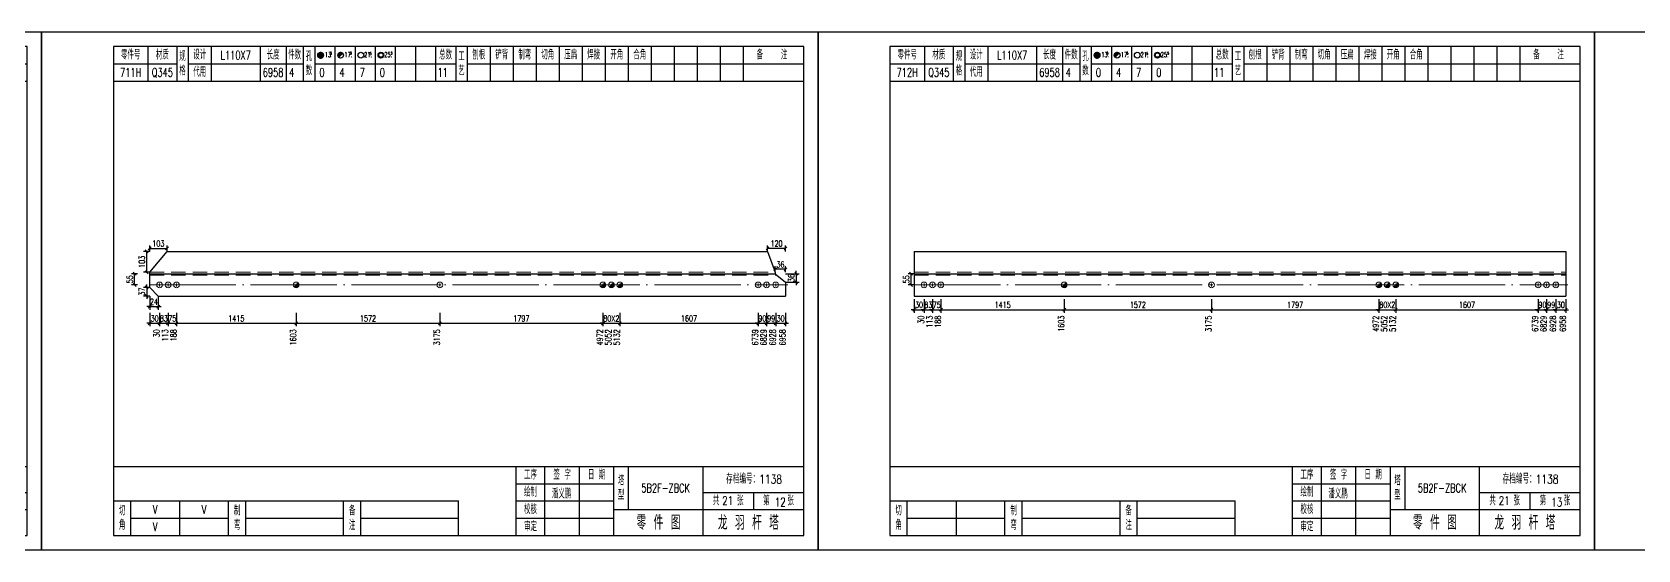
# Model space of a CAD drawing. Header units: millimetres. Extents: x 0 to 30240, y -10896 to -1348.
# Drawn here: x 2967 to 3525, y -5350 to -5170 of the extents above; entities that cross this region are included whole.
import ezdxf
from ezdxf.enums import TextEntityAlignment as Align

# ---------------------------------------------------------------- set-up
doc = ezdxf.new("R2010")
doc.units = ezdxf.units.MM
doc.header["$LTSCALE"] = 20
doc.header["$PDMODE"] = 1
doc.linetypes.add('DASHDOT2X', pattern=[1.75, 1.5, -0.125, 0, -0.125])
doc.linetypes.add('HIDDEN', pattern=[0.375, 0.25, -0.125])
for name, color, linetype, lineweight in [('1', 7, 'Continuous', 25), ('11', 3, 'Continuous', 13), ('2', 1, 'HIDDEN', 13), ('5', 1, 'Continuous', 13), ('7', 2, 'DASHDOT2X', 13)]:
    doc.layers.add(name, color=color, linetype=linetype, lineweight=lineweight)
doc.styles.get("Standard").update_dxf_attribs({"font": 'simplex', "width": 0.7, "bigfont": 'gbhzfs.shx'})
doc.styles.add('SYMBOL_TXT', font='txt.shx', dxfattribs={"width": 0.6})
doc.styles.add('TITLE_TXT', font='simplex.shx', dxfattribs={"width": 0.75, "height": 2.5, "bigfont": 'gbhzfs.shx'})
doc.dimstyles.get("Standard").update_dxf_attribs({"dimtxt": 2.1, "dimasz": 1, "dimexe": 1.05, "dimexo": 0, "dimgap": 0.63, "dimtad": 1, "dimzin": 0, "dimdsep": 46, "dimtxsty": 'standard', "dimblk": 'OBLIQUE', "dimblk1": 'OBLIQUE', "dimblk2": 'OBLIQUE', "dimcen": 0.09, "dimadec": 0, "dimazin": 0, "dimtfac": 1, "dimtdec": 1, "dimtix": 1, "dimtmove": 0, "dimatfit": 3, "dimfxl": 0, "dimtolj": 1, "dimtzin": 0, "dimarcsym": 0})
pattern_1 = [(0, (-3, 0), (0, 0.0125), [])]

# ---------------------------------------------------------------- blocks, each defined once
blk = doc.blocks.new('M12_HOLE')
h = blk.add_hatch()
h.set_pattern_fill('LINE', scale=0.1, style=0)
h.set_pattern_definition(pattern_1)
h.paths.add_polyline_path([(-5, 0, 1), (-1, 0, 1)])
at = {"color": 7}
blk.add_circle((-3, 0), 2, dxfattribs=at)
at = {"color": 7, "attachment_point": 1, "style": 'SYMBOL_TXT'}
for s, insert, char_height, width in [('13\\f??|b0|i0|c0|p54;.', (-0.1, 2.1), 3.5, 5.707), ('5', (3.7, 2.3), 1.8, 2.931)]:
    blk.add_mtext(s, dxfattribs=dict(at, insert=insert, char_height=char_height, width=width))
blk = doc.blocks.new('M16_HOLE')
h = blk.add_hatch()
h.set_pattern_fill('LINE', scale=0.1, style=0)
h.set_pattern_definition(pattern_1)
h.paths.add_polyline_path([(-1.6, 1.4, 0.668179), (-5, 0, 0.198912), (-4.4, -1.4)])
at = {"color": 7}
blk.add_circle((-3, 0), 2, dxfattribs=at)
at = {"color": 7, "attachment_point": 1, "style": 'SYMBOL_TXT'}
for s, insert, char_height, width in [('17.', (-0.4, 2.1), 3.5, 6.316), ('5', (3.6, 2.3), 1.8, 1.822)]:
    blk.add_mtext(s, dxfattribs=dict(at, insert=insert, char_height=char_height, width=width))
blk = doc.blocks.new('M20_HOLE')
at = {"color": 7}
blk.add_circle((-3, 0), 2, dxfattribs=at)
at = {"color": 7, "attachment_point": 1, "style": 'SYMBOL_TXT'}
for s, insert, char_height, width in [('21.', (-0.7, 2), 3.5, 6.074), ('5', (3.3, 2), 1.8, 1.458)]:
    blk.add_mtext(s, dxfattribs=dict(at, insert=insert, char_height=char_height, width=width))
blk = doc.blocks.new('M24_HOLE')
at = {"color": 7}
for radius in [2, 1.5]:
    blk.add_circle((-3, 0), radius, dxfattribs=at)
at = {"color": 7, "attachment_point": 1, "style": 'SYMBOL_TXT'}
for s, insert, char_height, width in [('25.', (-0.7, 2.1), 3.5, 2.429), ('5', (3.9, 2.3), 1.8, 1.944)]:
    blk.add_mtext(s, dxfattribs=dict(at, insert=insert, char_height=char_height, width=width))
blk = doc.blocks.new('JgCard')
for p, q in [((270, 180), (0, 180)), ((0, 180), (0, 0)), ((270, 0), (270, 180)), ((265, 175), (25, 175)), ((25, 175), (25, 5)), ((37, 175), (37, 163)), ((47, 175), (47, 163)), ((51, 175), (51, 163)), ((59, 175), (59, 163)), ((76, 175), (76, 163)), ((85, 175), (85, 163)), ((91, 175), (91, 163)), ((95, 175), (95, 163)), ((102, 175), (102, 163)), ((109, 175), (109, 163)), ((116, 175), (116, 163)), ((123, 175), (123, 163)), ((130, 175), (130, 163)), ((137, 175), (137, 163)), ((144, 175), (144, 163)), ((148, 175), (148, 163)), ((156, 175), (156, 163)), ((164, 175), (164, 163)), ((172, 175), (172, 163)), ((180, 175), (180, 163)), ((188, 175), (188, 163)), ((196, 175), (196, 163)), ((204, 175), (204, 163)), ((212, 175), (212, 163)), ((220, 175), (220, 163)), ((228, 175), (228, 163)), ((236, 175), (236, 163)), ((244, 175), (244, 163)), ((265, 5), (265, 175)), ((25, 169), (47, 169)), ((51, 169), (91, 169)), ((95, 169), (144, 169)), ((148, 169), (265, 169)), ((25, 163), (265, 163)), ((25, 29), (265, 29)), ((165, 5), (165, 29)), ((175, 5), (175, 29)), ((187, 5), (187, 29)), ((199, 5), (199, 29)), ((204, 29), (204, 14)), ((230, 5), (230, 29)), ((165, 23), (199, 23)), ((25, 17), (145, 17)), ((31, 5), (31, 17)), ((48, 17), (48, 5)), ((65, 5), (65, 17)), ((71, 5), (71, 17)), ((105, 5), (105, 17)), ((111, 5), (111, 17)), ((145, 5), (145, 17)), ((165, 17), (199, 17)), ((230, 20), (265, 20)), ((247.5, 20), (247.5, 14)), ((199, 14), (265, 14)), ((31, 11), (65, 11)), ((71, 11), (105, 11)), ((111, 11), (145, 11)), ((165, 11), (199, 11)), ((0, 0), (270, 0)), ((25, 5), (265, 5))]:
    blk.add_line(p, q)
blk.add_lwpolyline([(96.03, 171.99, -1), (98.03, 171.99, -1)], format="xyb", close=True)
blk.add_point((145, 96))
at = {"xscale": 0.5, "yscale": 0.5, "zscale": 0.5}
for name, p in [('M12_HOLE', (98.53, 171.99)), ('M16_HOLE', (105.5, 172)), ('M24_HOLE', (119.5, 172)), ('M20_HOLE', (112.5, 172))]:
    blk.add_blockref(name, p, dxfattribs=at)
at = {"style": 'TITLE_TXT', "width": 0.75}
for s, height, p in [('存档编号：1138', 3.076, (238.02, 23.07)), ('潘义鹏', 3, (177.45, 17.91)), ('龙 羽 杆 塔', 5, (235.17, 6.97))]:
    blk.add_text(s, height=height, dxfattribs=at).set_placement(p)
at = {"attachment_point": 5, "style": 'TITLE_TXT'}
for s, insert, char_height, width in [('零件号', (31, 172), 3, 15), ('材质', (42, 172), 3, 8), ('设计', (55, 172), 3, 8), ('长度', (80.5, 172), 3, 8), ('件数', (88, 172), 3, 6), ('总数', (140.5, 172), 3, 7), ('刨根', (152, 172), 3, 8), ('铲背', (160, 172), 3, 8), ('制弯', (168, 172), 3, 8), ('切角', (176, 172), 3, 8), ('压扁', (184, 172), 3, 8), ('焊接', (192, 172), 3, 8), ('开角', (200, 172), 3, 8), ('合角', (208, 172), 3, 8), ('备    注', (254, 172), 3, 22), ('规格', (49, 169), 3, 4), ('代用', (55, 166), 3, 8), ('孔数', (93, 169), 3, 4), ('工\\P艺', (146, 169), 3, 4), ('工序', (170, 26), 3, 10), ('签 字', (181, 26), 3, 12), ('日 期', (193, 26), 3, 12), ('塔\\P型', (201.5, 21.5), 3, 5), ('绘制', (170, 20), 3, 10), ('共    张', (238.75, 17), 3, 17.5), ('第    张', (256.25, 17), 3, 17.5), ('切\\P角', (28, 11), 3, 6), ('制\\P弯', (68, 11), 3, 6), ('备\\P注', (108, 11), 3, 6), ('校核', (170, 14), 3, 10), ('零 件 图', (214.5, 9.5), 5, 31), ('审定', (170, 8), 3, 10)]:
    blk.add_mtext(s, dxfattribs=dict(at, insert=insert, char_height=char_height, width=width))
blk = doc.blocks.new('M20')
for p, q in [((-0.5, 0), (0.5, 0)), ((0, -0.5), (0, 0.5))]:
    blk.add_line(p, q)
blk.add_circle((0, 0), 1)
blk = doc.blocks.new('M16')
for p, q in [((-0.71, -0.71), (0.71, 0.71)), ((-0.4, 0), (0.4, 0)), ((0, 0.4), (0, -0.4))]:
    blk.add_line(p, q)
blk.add_circle((0, 0), 1)
for radius in [0.8, 0.6, 0.4, 0.2]:
    blk.add_arc((0, 0), radius, 225, 45)
blk = doc.blocks.new('_Oblique')
at = {"color": 0, "linetype": 'ByBlock', "lineweight": -2}
blk.add_line((-0.5, -0.5), (0.5, 0.5), dxfattribs=at)
blk = doc.blocks.new('*D3239')
at = {"layer": '11', "color": 0, "lineweight": -2}
for p, q in [((3007.6, -5267.34), (3007.6, -5272.07)), ((3011.04, -5267.34), (3011.04, -5272.07)), ((3007.6, -5271.02), (3006.6, -5271.02)), ((3007.6, -5271.02), (3011.04, -5271.02)), ((3011.04, -5271.02), (3012.04, -5271.02))]:
    blk.add_line(p, q, dxfattribs=at)
at = {"layer": 'Defpoints', "color": 0}
for p in [(3007.6, -5267.34), (3011.04, -5267.34), (3011.04, -5271.02)]:
    blk.add_point(p, dxfattribs=at)
at = {"layer": '11', "color": 0, "lineweight": -2}
blk.add_blockref('_Oblique', (3007.6, -5271.02), dxfattribs=at)
at = {"layer": '11', "color": 0, "lineweight": -2, "rotation": 180}
blk.add_blockref('_Oblique', (3011.04, -5271.02), dxfattribs=at)
at = {"layer": '11', "color": 0, "insert": (3009.32, -5269.34), "char_height": 2.1, "attachment_point": 5}
blk.add_mtext('\\A1;30', dxfattribs=at)
blk = doc.blocks.new('*D3240')
at = {"layer": '11', "color": 0, "lineweight": -2}
for p, q in [((3011.04, -5267.34), (3011.04, -5272.07)), ((3013.98, -5267.34), (3013.98, -5272.07)), ((3011.04, -5271.02), (3010.04, -5271.02)), ((3011.04, -5271.02), (3013.98, -5271.02)), ((3013.98, -5271.02), (3014.98, -5271.02))]:
    blk.add_line(p, q, dxfattribs=at)
at = {"layer": 'Defpoints', "color": 0}
for p in [(3011.04, -5267.34), (3013.98, -5267.34), (3013.98, -5271.02)]:
    blk.add_point(p, dxfattribs=at)
at = {"layer": '11', "color": 0, "lineweight": -2}
blk.add_blockref('_Oblique', (3011.04, -5271.02), dxfattribs=at)
at = {"layer": '11', "color": 0, "lineweight": -2, "rotation": 180}
blk.add_blockref('_Oblique', (3013.98, -5271.02), dxfattribs=at)
at = {"layer": '11', "color": 0, "insert": (3012.51, -5269.34), "char_height": 2.1, "attachment_point": 5}
blk.add_mtext('\\A1;83', dxfattribs=at)
blk = doc.blocks.new('*D3241')
at = {"layer": '11', "color": 0, "lineweight": -2}
for p, q in [((3013.98, -5267.34), (3013.98, -5272.07)), ((3016.92, -5267.34), (3016.92, -5272.07)), ((3013.98, -5271.02), (3012.98, -5271.02)), ((3013.98, -5271.02), (3016.92, -5271.02)), ((3016.92, -5271.02), (3017.92, -5271.02))]:
    blk.add_line(p, q, dxfattribs=at)
at = {"layer": 'Defpoints', "color": 0}
for p in [(3013.98, -5267.34), (3016.92, -5267.34), (3016.92, -5271.02)]:
    blk.add_point(p, dxfattribs=at)
at = {"layer": '11', "color": 0, "lineweight": -2}
blk.add_blockref('_Oblique', (3013.98, -5271.02), dxfattribs=at)
at = {"layer": '11', "color": 0, "lineweight": -2, "rotation": 180}
blk.add_blockref('_Oblique', (3016.92, -5271.02), dxfattribs=at)
at = {"layer": '11', "color": 0, "insert": (3015.45, -5269.34), "char_height": 2.1, "attachment_point": 5}
blk.add_mtext('\\A1;75', dxfattribs=at)
blk = doc.blocks.new('*D3245')
at = {"layer": '11', "color": 0, "lineweight": -2}
for p, q in [((3165.19, -5267.34), (3165.19, -5272.07)), ((3171.07, -5267.34), (3171.07, -5272.07)), ((3165.19, -5271.02), (3164.19, -5271.02)), ((3165.19, -5271.02), (3171.07, -5271.02)), ((3171.07, -5271.02), (3172.07, -5271.02))]:
    blk.add_line(p, q, dxfattribs=at)
at = {"layer": 'Defpoints', "color": 0}
for p in [(3165.19, -5267.34), (3171.07, -5267.34), (3171.07, -5271.02)]:
    blk.add_point(p, dxfattribs=at)
at = {"layer": '11', "color": 0, "lineweight": -2}
blk.add_blockref('_Oblique', (3165.19, -5271.02), dxfattribs=at)
at = {"layer": '11', "color": 0, "lineweight": -2, "rotation": 180}
blk.add_blockref('_Oblique', (3171.07, -5271.02), dxfattribs=at)
at = {"layer": '11', "color": 0, "insert": (3168.13, -5269.34), "char_height": 2.1, "attachment_point": 5}
blk.add_mtext('\\A1;80X2', dxfattribs=at)
blk = doc.blocks.new('*D3247')
at = {"layer": '11', "color": 0, "lineweight": -2}
for p, q in [((3219.17, -5267.34), (3219.17, -5272.07)), ((3222.11, -5267.34), (3222.11, -5272.07)), ((3219.17, -5271.02), (3218.17, -5271.02)), ((3219.17, -5271.02), (3222.11, -5271.02)), ((3222.11, -5271.02), (3223.11, -5271.02))]:
    blk.add_line(p, q, dxfattribs=at)
at = {"layer": 'Defpoints', "color": 0}
for p in [(3219.17, -5267.34), (3222.11, -5267.34), (3222.11, -5271.02)]:
    blk.add_point(p, dxfattribs=at)
at = {"layer": '11', "color": 0, "lineweight": -2}
blk.add_blockref('_Oblique', (3219.17, -5271.02), dxfattribs=at)
at = {"layer": '11', "color": 0, "lineweight": -2, "rotation": 180}
blk.add_blockref('_Oblique', (3222.11, -5271.02), dxfattribs=at)
at = {"layer": '11', "color": 0, "insert": (3220.64, -5269.34), "char_height": 2.1, "attachment_point": 5}
blk.add_mtext('\\A1;90', dxfattribs=at)
blk = doc.blocks.new('*D3248')
at = {"layer": '11', "color": 0, "lineweight": -2}
for p, q in [((3222.11, -5267.34), (3222.11, -5272.07)), ((3225.26, -5267.34), (3225.26, -5272.07)), ((3222.11, -5271.02), (3221.11, -5271.02)), ((3222.11, -5271.02), (3225.26, -5271.02)), ((3225.26, -5271.02), (3226.26, -5271.02))]:
    blk.add_line(p, q, dxfattribs=at)
at = {"layer": 'Defpoints', "color": 0}
for p in [(3222.11, -5267.34), (3225.26, -5267.34), (3225.26, -5271.02)]:
    blk.add_point(p, dxfattribs=at)
at = {"layer": '11', "color": 0, "lineweight": -2}
blk.add_blockref('_Oblique', (3222.11, -5271.02), dxfattribs=at)
at = {"layer": '11', "color": 0, "lineweight": -2, "rotation": 180}
blk.add_blockref('_Oblique', (3225.26, -5271.02), dxfattribs=at)
at = {"layer": '11', "color": 0, "insert": (3223.69, -5269.34), "char_height": 2.1, "attachment_point": 5}
blk.add_mtext('\\A1;99', dxfattribs=at)
blk = doc.blocks.new('*D3249')
at = {"layer": '11', "color": 0, "lineweight": -2}
for p, q in [((3225.26, -5267.34), (3225.26, -5272.07)), ((3228.7, -5267.34), (3228.7, -5272.07)), ((3225.26, -5271.02), (3224.26, -5271.02)), ((3225.26, -5271.02), (3228.7, -5271.02)), ((3228.7, -5271.02), (3229.7, -5271.02))]:
    blk.add_line(p, q, dxfattribs=at)
at = {"layer": 'Defpoints', "color": 0}
for p in [(3225.26, -5267.34), (3228.7, -5267.34), (3228.7, -5271.02)]:
    blk.add_point(p, dxfattribs=at)
at = {"layer": '11', "color": 0, "lineweight": -2}
blk.add_blockref('_Oblique', (3225.26, -5271.02), dxfattribs=at)
at = {"layer": '11', "color": 0, "lineweight": -2, "rotation": 180}
blk.add_blockref('_Oblique', (3228.7, -5271.02), dxfattribs=at)
at = {"layer": '11', "color": 0, "insert": (3226.98, -5269.34), "char_height": 2.1, "attachment_point": 5}
blk.add_mtext('\\A1;30', dxfattribs=at)
blk = doc.blocks.new('*D3250')
at = {"layer": '11', "color": 0, "lineweight": -2}
for p, q in [((3007.6, -5258.53), (3005.5, -5258.53)), ((3006.55, -5258.53), (3006.55, -5257.53)), ((3006.55, -5258.53), (3006.55, -5261.57)), ((3007.6, -5261.57), (3005.5, -5261.57)), ((3006.55, -5261.57), (3006.55, -5262.57))]:
    blk.add_line(p, q, dxfattribs=at)
at = {"layer": 'Defpoints', "color": 0}
for p in [(3007.6, -5258.53), (3006.55, -5261.57), (3007.6, -5261.57)]:
    blk.add_point(p, dxfattribs=at)
at = {"layer": '11', "color": 0, "lineweight": -2}
for p, rotation in [((3006.55, -5258.53), 270), ((3006.55, -5261.57), 90)]:
    blk.add_blockref('_Oblique', p, dxfattribs=dict(at, rotation=rotation))
at = {"layer": '11', "color": 0, "insert": (3004.87, -5260.05), "char_height": 2.1, "attachment_point": 5, "rotation": 90}
blk.add_mtext('\\A1;37', dxfattribs=at)
blk = doc.blocks.new('*D3251')
at = {"layer": '11', "color": 0, "lineweight": -2}
for p, q in [((3007.6, -5265.24), (3006.6, -5265.24)), ((3007.6, -5261.57), (3007.6, -5266.29)), ((3007.6, -5265.24), (3010.58, -5265.24)), ((3010.58, -5261.57), (3010.58, -5266.29)), ((3010.58, -5265.24), (3011.58, -5265.24))]:
    blk.add_line(p, q, dxfattribs=at)
at = {"layer": 'Defpoints', "color": 0}
for p in [(3007.6, -5261.57), (3010.58, -5261.57), (3010.58, -5265.24)]:
    blk.add_point(p, dxfattribs=at)
at = {"layer": '11', "color": 0, "lineweight": -2}
blk.add_blockref('_Oblique', (3007.6, -5265.24), dxfattribs=at)
at = {"layer": '11', "color": 0, "lineweight": -2, "rotation": 180}
blk.add_blockref('_Oblique', (3010.58, -5265.24), dxfattribs=at)
at = {"layer": '11', "color": 0, "insert": (3009.09, -5263.56), "char_height": 2.1, "attachment_point": 5}
blk.add_mtext('\\A1;24', dxfattribs=at)
blk = doc.blocks.new('*D3254')
at = {"layer": '11', "color": 0, "lineweight": -2}
for p, q in [((3222.4, -5246.03), (3222.4, -5243.93)), ((3228.7, -5244.98), (3222.4, -5244.98)), ((3228.7, -5246.03), (3228.7, -5243.93))]:
    blk.add_line(p, q, dxfattribs=at)
at = {"layer": 'Defpoints', "color": 0}
for p in [(3222.4, -5244.98), (3222.4, -5246.03), (3228.7, -5246.03)]:
    blk.add_point(p, dxfattribs=at)
at = {"layer": '11', "color": 0, "lineweight": -2, "rotation": 180}
blk.add_blockref('_Oblique', (3222.4, -5244.98), dxfattribs=at)
at = {"layer": '11', "color": 0, "lineweight": -2}
blk.add_blockref('_Oblique', (3228.7, -5244.98), dxfattribs=at)
at = {"layer": '11', "color": 0, "insert": (3225.55, -5243.3), "char_height": 2.1, "attachment_point": 5}
blk.add_mtext('\\A1;120', dxfattribs=at)
blk = doc.blocks.new('*D3255')
at = {"layer": '11', "color": 0, "lineweight": -2}
for p, q in [((3225.07, -5253.3), (3225.07, -5251.2)), ((3228.7, -5252.25), (3225.07, -5252.25)), ((3228.7, -5253.3), (3228.7, -5251.2))]:
    blk.add_line(p, q, dxfattribs=at)
at = {"layer": 'Defpoints', "color": 0}
for p in [(3225.07, -5252.25), (3225.07, -5253.3), (3228.7, -5253.3)]:
    blk.add_point(p, dxfattribs=at)
at = {"layer": '11', "color": 0, "lineweight": -2, "rotation": 180}
blk.add_blockref('_Oblique', (3225.07, -5252.25), dxfattribs=at)
at = {"layer": '11', "color": 0, "lineweight": -2}
blk.add_blockref('_Oblique', (3228.7, -5252.25), dxfattribs=at)
at = {"layer": '11', "color": 0, "insert": (3226.89, -5250.57), "char_height": 2.1, "attachment_point": 5}
blk.add_mtext('\\A1;36', dxfattribs=at)
blk = doc.blocks.new('*D3256')
at = {"layer": '11', "color": 0, "lineweight": -2}
for p, q in [((3228.7, -5253.8), (3233.43, -5253.8)), ((3232.38, -5253.8), (3232.38, -5252.8)), ((3232.38, -5253.8), (3232.38, -5256.76)), ((3228.7, -5256.76), (3233.43, -5256.76)), ((3232.38, -5256.76), (3232.38, -5257.76))]:
    blk.add_line(p, q, dxfattribs=at)
at = {"layer": 'Defpoints', "color": 0}
for p in [(3228.7, -5253.8), (3228.7, -5256.76), (3232.38, -5256.76)]:
    blk.add_point(p, dxfattribs=at)
at = {"layer": '11', "color": 0, "lineweight": -2}
for p, rotation in [((3232.38, -5253.8), 270), ((3232.38, -5256.76), 90)]:
    blk.add_blockref('_Oblique', p, dxfattribs=dict(at, rotation=rotation))
at = {"layer": '11', "color": 0, "insert": (3230.7, -5255.28), "char_height": 2.1, "attachment_point": 5, "rotation": 90}
blk.add_mtext('\\A1;36', dxfattribs=at)
blk = doc.blocks.new('*D3258')
at = {"layer": '11', "color": 0, "lineweight": -2}
for p, q in [((3273.4, -5262.62), (3273.4, -5267.34)), ((3276.84, -5262.62), (3276.84, -5267.34)), ((3273.4, -5266.29), (3272.4, -5266.29)), ((3273.4, -5266.29), (3276.84, -5266.29)), ((3276.84, -5266.29), (3277.84, -5266.29))]:
    blk.add_line(p, q, dxfattribs=at)
at = {"layer": 'Defpoints', "color": 0}
for p in [(3273.4, -5262.62), (3276.84, -5262.62), (3276.84, -5266.29)]:
    blk.add_point(p, dxfattribs=at)
at = {"layer": '11', "color": 0, "lineweight": -2}
blk.add_blockref('_Oblique', (3273.4, -5266.29), dxfattribs=at)
at = {"layer": '11', "color": 0, "lineweight": -2, "rotation": 180}
blk.add_blockref('_Oblique', (3276.84, -5266.29), dxfattribs=at)
at = {"layer": '11', "color": 0, "insert": (3275.12, -5264.61), "char_height": 2.1, "attachment_point": 5}
blk.add_mtext('\\A1;30', dxfattribs=at)
blk = doc.blocks.new('*D3259')
at = {"layer": '11', "color": 0, "lineweight": -2}
for p, q in [((3276.84, -5262.62), (3276.84, -5267.34)), ((3279.78, -5262.62), (3279.78, -5267.34)), ((3276.84, -5266.29), (3275.84, -5266.29)), ((3276.84, -5266.29), (3279.78, -5266.29)), ((3279.78, -5266.29), (3280.78, -5266.29))]:
    blk.add_line(p, q, dxfattribs=at)
at = {"layer": 'Defpoints', "color": 0}
for p in [(3276.84, -5262.62), (3279.78, -5262.62), (3279.78, -5266.29)]:
    blk.add_point(p, dxfattribs=at)
at = {"layer": '11', "color": 0, "lineweight": -2}
blk.add_blockref('_Oblique', (3276.84, -5266.29), dxfattribs=at)
at = {"layer": '11', "color": 0, "lineweight": -2, "rotation": 180}
blk.add_blockref('_Oblique', (3279.78, -5266.29), dxfattribs=at)
at = {"layer": '11', "color": 0, "insert": (3278.31, -5264.61), "char_height": 2.1, "attachment_point": 5}
blk.add_mtext('\\A1;83', dxfattribs=at)
blk = doc.blocks.new('*D3260')
at = {"layer": '11', "color": 0, "lineweight": -2}
for p, q in [((3279.78, -5262.62), (3279.78, -5267.34)), ((3282.72, -5262.62), (3282.72, -5267.34)), ((3279.78, -5266.29), (3278.78, -5266.29)), ((3279.78, -5266.29), (3282.72, -5266.29)), ((3282.72, -5266.29), (3283.72, -5266.29))]:
    blk.add_line(p, q, dxfattribs=at)
at = {"layer": 'Defpoints', "color": 0}
for p in [(3279.78, -5262.62), (3282.72, -5262.62), (3282.72, -5266.29)]:
    blk.add_point(p, dxfattribs=at)
at = {"layer": '11', "color": 0, "lineweight": -2}
blk.add_blockref('_Oblique', (3279.78, -5266.29), dxfattribs=at)
at = {"layer": '11', "color": 0, "lineweight": -2, "rotation": 180}
blk.add_blockref('_Oblique', (3282.72, -5266.29), dxfattribs=at)
at = {"layer": '11', "color": 0, "insert": (3281.25, -5264.61), "char_height": 2.1, "attachment_point": 5}
blk.add_mtext('\\A1;75', dxfattribs=at)
blk = doc.blocks.new('*D3264')
at = {"layer": '11', "color": 0, "lineweight": -2}
for p, q in [((3434.99, -5262.62), (3434.99, -5267.34)), ((3440.87, -5262.62), (3440.87, -5267.34)), ((3434.99, -5266.29), (3433.99, -5266.29)), ((3434.99, -5266.29), (3440.87, -5266.29)), ((3440.87, -5266.29), (3441.87, -5266.29))]:
    blk.add_line(p, q, dxfattribs=at)
at = {"layer": 'Defpoints', "color": 0}
for p in [(3434.99, -5262.62), (3440.87, -5262.62), (3440.87, -5266.29)]:
    blk.add_point(p, dxfattribs=at)
at = {"layer": '11', "color": 0, "lineweight": -2}
blk.add_blockref('_Oblique', (3434.99, -5266.29), dxfattribs=at)
at = {"layer": '11', "color": 0, "lineweight": -2, "rotation": 180}
blk.add_blockref('_Oblique', (3440.87, -5266.29), dxfattribs=at)
at = {"layer": '11', "color": 0, "insert": (3437.93, -5264.61), "char_height": 2.1, "attachment_point": 5}
blk.add_mtext('\\A1;80X2', dxfattribs=at)
blk = doc.blocks.new('*D3266')
at = {"layer": '11', "color": 0, "lineweight": -2}
for p, q in [((3490.4, -5262.62), (3490.4, -5267.34)), ((3493.34, -5262.62), (3493.34, -5267.34)), ((3490.4, -5266.29), (3489.4, -5266.29)), ((3490.4, -5266.29), (3493.34, -5266.29)), ((3493.34, -5266.29), (3494.34, -5266.29))]:
    blk.add_line(p, q, dxfattribs=at)
at = {"layer": 'Defpoints', "color": 0}
for p in [(3490.4, -5262.62), (3493.34, -5262.62), (3493.34, -5266.29)]:
    blk.add_point(p, dxfattribs=at)
at = {"layer": '11', "color": 0, "lineweight": -2}
blk.add_blockref('_Oblique', (3490.4, -5266.29), dxfattribs=at)
at = {"layer": '11', "color": 0, "lineweight": -2, "rotation": 180}
blk.add_blockref('_Oblique', (3493.34, -5266.29), dxfattribs=at)
at = {"layer": '11', "color": 0, "insert": (3491.87, -5264.61), "char_height": 2.1, "attachment_point": 5}
blk.add_mtext('\\A1;90', dxfattribs=at)
blk = doc.blocks.new('*D3267')
at = {"layer": '11', "color": 0, "lineweight": -2}
for p, q in [((3493.34, -5262.62), (3493.34, -5267.34)), ((3496.56, -5262.62), (3496.56, -5267.34)), ((3493.34, -5266.29), (3492.34, -5266.29)), ((3493.34, -5266.29), (3496.56, -5266.29)), ((3496.56, -5266.29), (3497.56, -5266.29))]:
    blk.add_line(p, q, dxfattribs=at)
at = {"layer": 'Defpoints', "color": 0}
for p in [(3493.34, -5262.62), (3496.56, -5262.62), (3496.56, -5266.29)]:
    blk.add_point(p, dxfattribs=at)
at = {"layer": '11', "color": 0, "lineweight": -2}
blk.add_blockref('_Oblique', (3493.34, -5266.29), dxfattribs=at)
at = {"layer": '11', "color": 0, "lineweight": -2, "rotation": 180}
blk.add_blockref('_Oblique', (3496.56, -5266.29), dxfattribs=at)
at = {"layer": '11', "color": 0, "insert": (3494.95, -5264.61), "char_height": 2.1, "attachment_point": 5}
blk.add_mtext('\\A1;99', dxfattribs=at)
blk = doc.blocks.new('*D3268')
at = {"layer": '11', "color": 0, "lineweight": -2}
for p, q in [((3496.56, -5262.62), (3496.56, -5267.34)), ((3500, -5262.62), (3500, -5267.34)), ((3496.56, -5266.29), (3495.56, -5266.29)), ((3496.56, -5266.29), (3500, -5266.29)), ((3500, -5266.29), (3501, -5266.29))]:
    blk.add_line(p, q, dxfattribs=at)
at = {"layer": 'Defpoints', "color": 0}
for p in [(3496.56, -5262.62), (3500, -5262.62), (3500, -5266.29)]:
    blk.add_point(p, dxfattribs=at)
at = {"layer": '11', "color": 0, "lineweight": -2}
blk.add_blockref('_Oblique', (3496.56, -5266.29), dxfattribs=at)
at = {"layer": '11', "color": 0, "lineweight": -2, "rotation": 180}
blk.add_blockref('_Oblique', (3500, -5266.29), dxfattribs=at)
at = {"layer": '11', "color": 0, "insert": (3498.28, -5264.61), "char_height": 2.1, "attachment_point": 5}
blk.add_mtext('\\A1;30', dxfattribs=at)

msp = doc.modelspace()

# ---------------------------------------------------------------- linework, layer by layer
at = {"layer": '1'}
for p, q in [((3007.6, -5253.302), (3013.626, -5246.027)), ((3013.626, -5246.027), (3222.401, -5246.027)), ((3222.401, -5246.027), (3225.071, -5253.302)), ((3273.4, -5246.027), (3273.4, -5261.567)), ((3273.4, -5246.027), (3500, -5246.027)), ((3500, -5246.027), (3500, -5261.567)), ((3007.6, -5253.797), (3007.6, -5253.302)), ((3007.6, -5258.529), (3007.6, -5253.797)), ((3007.6, -5253.797), (3225.071, -5253.797)), ((3225.071, -5253.302), (3225.071, -5253.797)), ((3225.071, -5253.797), (3228.7, -5256.764)), ((3273.4, -5253.797), (3500, -5253.797)), ((3010.581, -5261.567), (3007.6, -5258.529)), ((3228.7, -5256.764), (3228.7, -5261.567)), ((3010.581, -5261.567), (3228.7, -5261.567)), ((3273.4, -5261.567), (3500, -5261.567))]:
    msp.add_line(p, q, dxfattribs=at)
at = {"layer": '2'}
for p, q in [((3007.6, -5253.302), (3225.071, -5253.302)), ((3273.4, -5253.302), (3500, -5253.302)), ((3007.6, -5254.291), (3225.676, -5254.291)), ((3273.4, -5254.291), (3500, -5254.291))]:
    msp.add_line(p, q, dxfattribs=at)
at = {"layer": '7'}
for p, q in [((3007.6, -5257.682), (3229.46, -5257.682)), ((3273.4, -5257.682), (3500.76, -5257.682))]:
    msp.add_line(p, q, dxfattribs=at)

# ---------------------------------------------------------------- block references
at = {"layer": '1'}
for p in [(2700, -5349.797), (2970, -5349.797), (3240, -5349.797), (3510, -5349.797)]:
    msp.add_blockref('JgCard', p, dxfattribs=at)
at = {"layer": '5'}
for name, p in [('M20', (3011.04, -5257.682)), ('M20', (3013.98, -5257.682)), ('M20', (3016.92, -5257.682)), ('M16', (3058.537, -5257.682)), ('M20', (3108.489, -5257.682)), ('M16', (3165.193, -5257.682)), ('M16', (3168.133, -5257.682)), ('M16', (3171.073, -5257.682)), ('M20', (3219.174, -5257.682)), ('M20', (3222.114, -5257.682)), ('M20', (3225.26, -5257.682)), ('M20', (3276.84, -5257.682)), ('M20', (3279.78, -5257.682)), ('M20', (3282.72, -5257.682)), ('M16', (3325.604, -5257.682)), ('M20', (3376.799, -5257.682)), ('M16', (3434.987, -5257.682)), ('M16', (3437.927, -5257.682)), ('M16', (3440.867, -5257.682)), ('M20', (3490.396, -5257.682)), ('M20', (3493.336, -5257.682)), ('M20', (3496.56, -5257.682))]:
    msp.add_blockref(name, p, dxfattribs=at)

# ---------------------------------------------------------------- texts
at = {"style": 'TITLE_TXT', "width": 0.75}
for s, p in [('21', (3206.659, -5334.189)), ('12', (3224.916, -5334.688)), ('21', (3476.659, -5334.189)), ('13', (3494.916, -5334.688))]:
    msp.add_text(s, height=3, dxfattribs=at).set_placement(p)
at = {"layer": '1', "width": 0.7}
for s, p in [('L110X7', (3037.5, -5177.797)), ('L110X7', (3307.5, -5177.797)), ('711H', (3001, -5183.797)), ('Q345', (3012, -5183.797)), ('6958', (3050.5, -5183.797)), ('4', (3057, -5183.797)), ('0', (3067.5, -5183.797)), ('4', (3074.5, -5183.797)), ('7', (3081.5, -5183.797)), ('0', (3088.5, -5183.797)), ('11', (3109.5, -5183.797)), ('712H', (3271, -5183.797)), ('Q345', (3282, -5183.797)), ('6958', (3320.5, -5183.797)), ('4', (3327, -5183.797)), ('0', (3337.5, -5183.797)), ('4', (3344.5, -5183.797)), ('7', (3351.5, -5183.797)), ('0', (3358.5, -5183.797)), ('11', (3379.5, -5183.797)), ('V', (3009.5, -5335.797)), ('V', (3026.5, -5335.797)), ('V', (3009.5, -5341.797))]:
    msp.add_text(s, height=3, dxfattribs=at).set_placement(p, align=Align.MIDDLE_CENTER)
for s, p in [('30', (3276.84, -5268.392)), ('113', (3279.784, -5268.392)), ('188', (3282.723, -5268.392)), ('1603', (3325.595, -5268.392)), ('3175', (3376.812, -5268.392)), ('4972', (3434.977, -5268.392)), ('5052', (3437.916, -5268.392)), ('5132', (3440.856, -5268.392)), ('6739', (3490.393, -5268.392)), ('6829', (3493.333, -5268.392)), ('6928', (3496.565, -5268.392)), ('6958', (3500, -5268.392)), ('30', (3011.04, -5273.117)), ('113', (3013.983, -5273.117)), ('188', (3016.922, -5273.117)), ('1603', (3058.528, -5273.117)), ('3175', (3108.502, -5273.117)), ('4972', (3165.184, -5273.117)), ('5052', (3168.123, -5273.117)), ('5132', (3171.063, -5273.117)), ('6739', (3219.171, -5273.117)), ('6829', (3222.111, -5273.117)), ('6928', (3225.265, -5273.117)), ('6958', (3228.7, -5273.117))]:
    msp.add_text(s, height=2.1, rotation=90, dxfattribs=at).set_placement(p, align=Align.RIGHT)
at = {"layer": '1', "char_height": 3, "width": 26, "attachment_point": 5}
for insert in [(3187, -5328.297), (3457, -5328.297)]:
    msp.add_mtext('5B2F-ZBCK', dxfattribs=dict(at, insert=insert))

# ---------------------------------------------------------------- dimensions: what is measured, and where the dimension line sits
at = {"layer": '1'}
for base, p1, p2 in [((3002.35, -5253.797), (3003.35, -5257.682), (3003.35, -5253.797)), ((3272.35, -5253.797), (3273.35, -5257.682), (3273.35, -5253.797))]:
    msp.add_linear_dim(base=base, p1=p1, p2=p2, angle=90, text='55', dimstyle='standard', dxfattribs=at).render()
at = {"layer": '11'}
for base, p1, p2, text in [((3013.626, -5244.977), (3007.6, -5246.027), (3013.626, -5246.027), '103'), ((3325.604, -5266.292), (3282.72, -5262.617), (3325.604, -5262.617), '1415'), ((3376.799, -5266.292), (3325.604, -5262.617), (3376.799, -5262.617), '1572'), ((3434.987, -5266.292), (3376.799, -5262.617), (3434.987, -5262.617), '1797'), ((3490.396, -5266.292), (3440.867, -5262.617), (3490.396, -5262.617), '1607'), ((3058.537, -5271.017), (3016.92, -5267.342), (3058.537, -5267.342), '1415'), ((3108.489, -5271.017), (3058.537, -5267.342), (3108.489, -5267.342), '1572'), ((3165.193, -5271.017), (3108.489, -5267.342), (3165.193, -5267.342), '1797'), ((3219.174, -5271.017), (3171.073, -5267.342), (3219.174, -5267.342), '1607')]:
    msp.add_linear_dim(base=base, p1=p1, p2=p2, text=text, dimstyle='standard', dxfattribs=at).render()
for base, p1, p2, text, picture, middle in [((3222.401, -5244.977), (3228.7, -5246.027), (3222.401, -5246.027), '120', '*D3254', (3225.551, -5243.297)), ((3225.071, -5252.252), (3228.7, -5253.302), (3225.071, -5253.302), '36', '*D3255', (3226.885, -5250.572)), ((3010.581, -5265.242), (3007.6, -5261.567), (3010.581, -5261.567), '24', '*D3251', (3009.091, -5263.562)), ((3276.84, -5266.292), (3273.4, -5262.617), (3276.84, -5262.617), '30', '*D3258', (3275.12, -5264.612)), ((3279.78, -5266.292), (3276.84, -5262.617), (3279.78, -5262.617), '83', '*D3259', (3278.31, -5264.612)), ((3282.72, -5266.292), (3279.78, -5262.617), (3282.72, -5262.617), '75', '*D3260', (3281.25, -5264.612)), ((3440.867, -5266.292), (3434.987, -5262.617), (3440.867, -5262.617), '80X2', '*D3264', (3437.927, -5264.612)), ((3493.336, -5266.292), (3490.396, -5262.617), (3493.336, -5262.617), '90', '*D3266', (3491.866, -5264.612)), ((3496.56, -5266.292), (3493.336, -5262.617), (3496.56, -5262.617), '99', '*D3267', (3494.948, -5264.612)), ((3500, -5266.292), (3496.56, -5262.617), (3500, -5262.617), '30', '*D3268', (3498.28, -5264.612)), ((3011.04, -5271.017), (3007.6, -5267.342), (3011.04, -5267.342), '30', '*D3239', (3009.32, -5269.337)), ((3013.98, -5271.017), (3011.04, -5267.342), (3013.98, -5267.342), '83', '*D3240', (3012.51, -5269.337)), ((3016.92, -5271.017), (3013.98, -5267.342), (3016.92, -5267.342), '75', '*D3241', (3015.45, -5269.337)), ((3171.073, -5271.017), (3165.193, -5267.342), (3171.073, -5267.342), '80X2', '*D3245', (3168.133, -5269.337)), ((3222.114, -5271.017), (3219.174, -5267.342), (3222.114, -5267.342), '90', '*D3247', (3220.644, -5269.337)), ((3225.26, -5271.017), (3222.114, -5267.342), (3225.26, -5267.342), '99', '*D3248', (3223.687, -5269.337)), ((3228.7, -5271.017), (3225.26, -5267.342), (3228.7, -5267.342), '30', '*D3249', (3226.98, -5269.337))]:
    dim = msp.add_linear_dim(base=base, p1=p1, p2=p2, text=text, dimstyle='standard', dxfattribs=at)
    dim.commit()
    dim.dimension.update_dxf_attribs({"geometry": picture, "text_midpoint": middle})
msp.add_linear_dim(base=(3006.55, -5246.027), p1=(3007.6, -5253.302), p2=(3007.6, -5246.027), angle=90, text='103', dimstyle='standard', dxfattribs=at).render()
for base, p1, p2, text, picture, middle in [((3232.375, -5256.764), (3228.7, -5253.797), (3228.7, -5256.764), '36', '*D3256', (3230.695, -5255.28)), ((3006.55, -5261.567), (3007.6, -5258.529), (3007.6, -5261.567), '37', '*D3250', (3004.87, -5260.048))]:
    dim = msp.add_linear_dim(base=base, p1=p1, p2=p2, angle=90, text=text, dimstyle='standard', dxfattribs=at)
    dim.commit()
    dim.dimension.update_dxf_attribs({"geometry": picture, "text_midpoint": middle})

doc.saveas('drawing.dxf')
